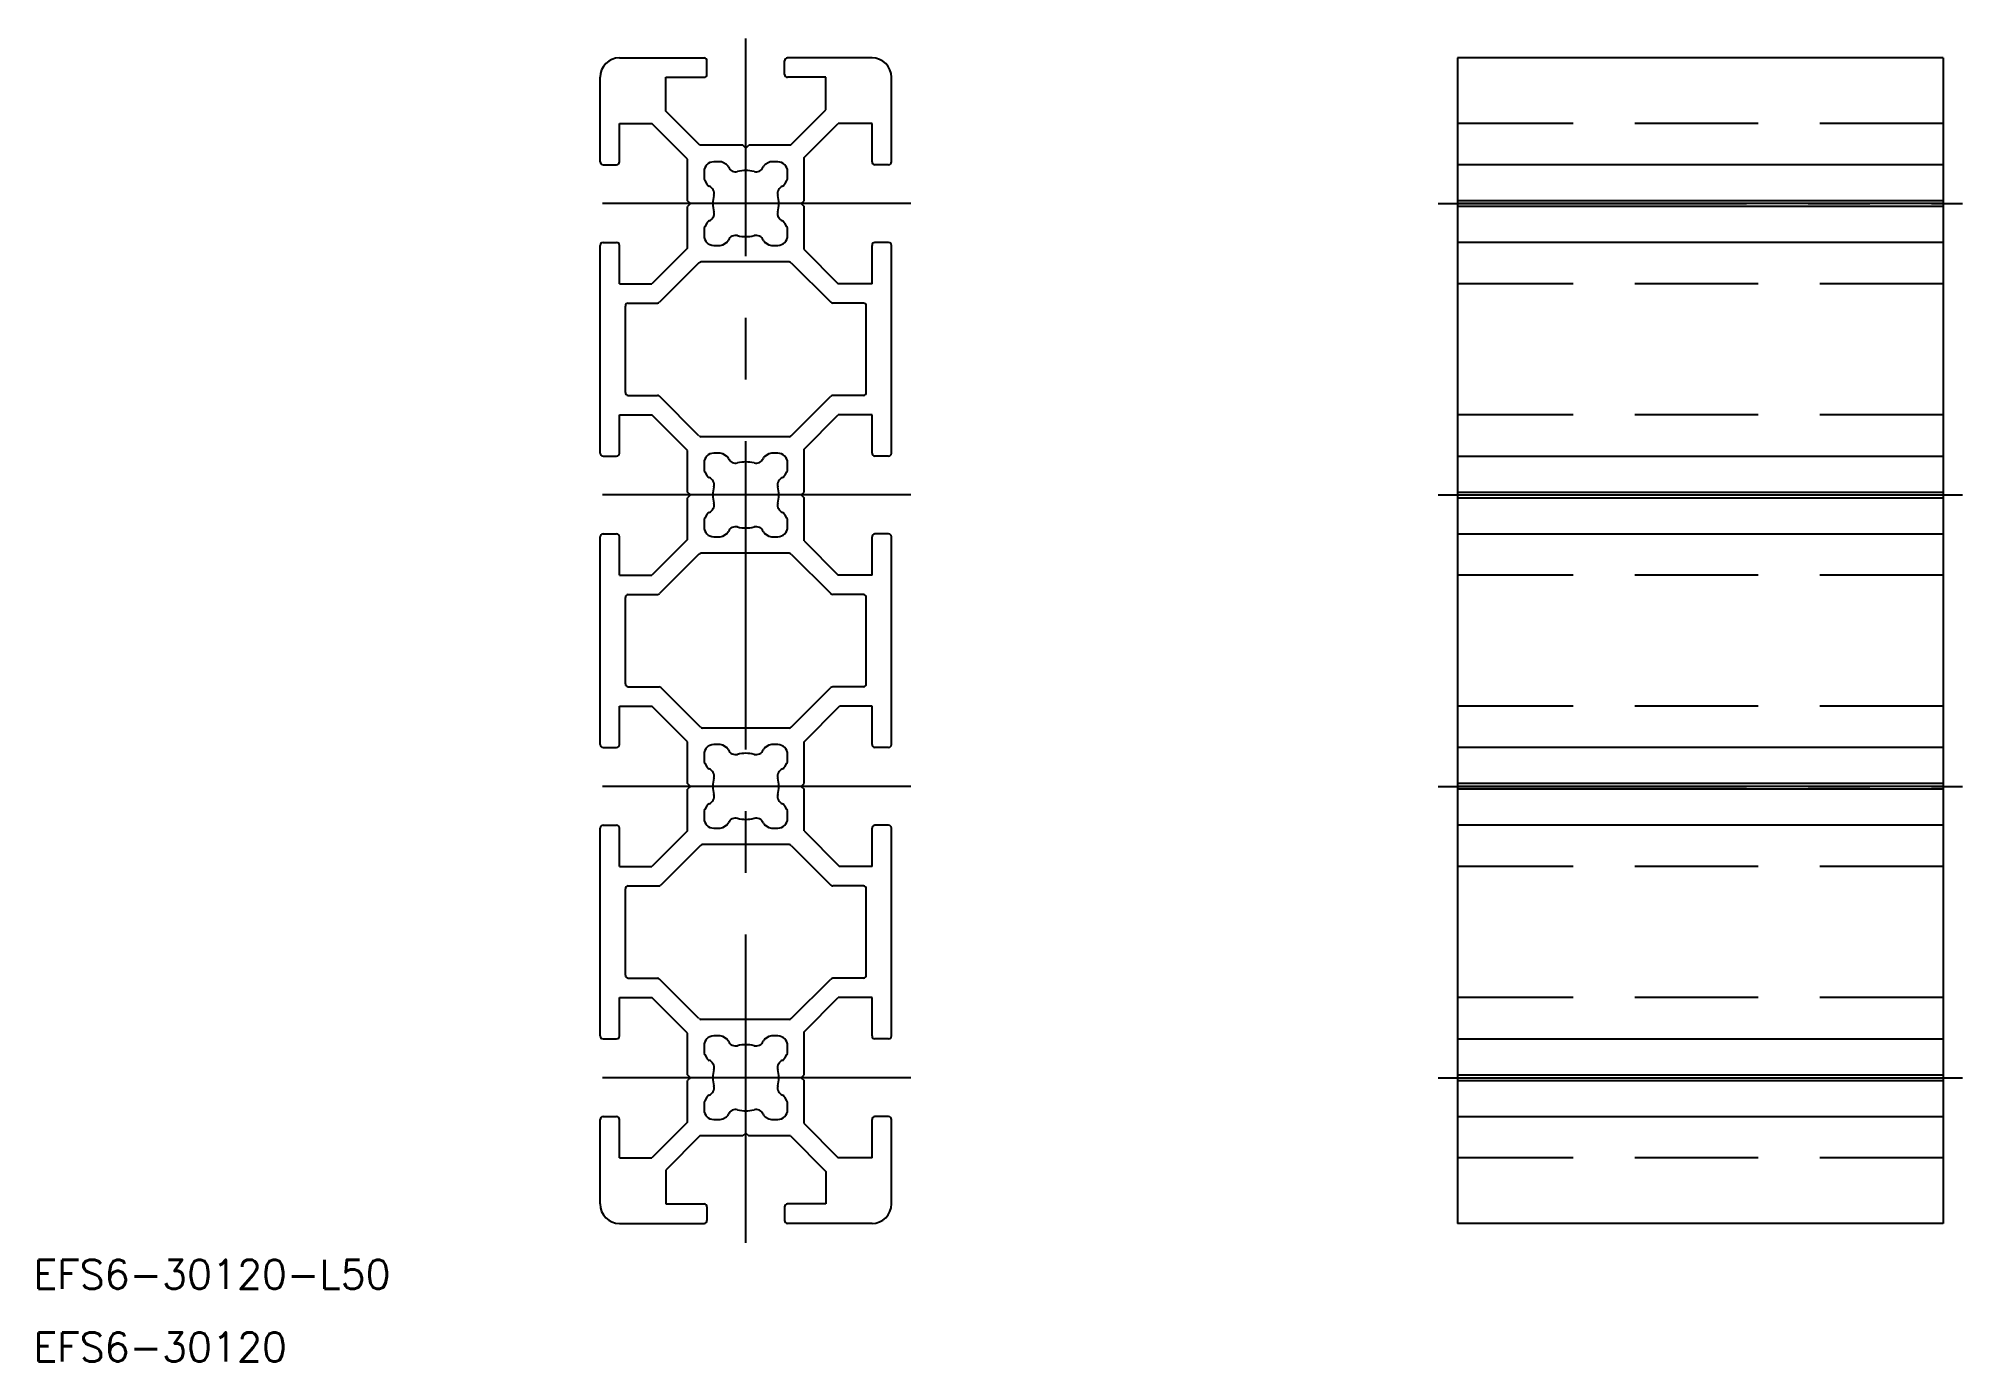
# Model space of a CAD drawing. Extents: x -73 to 125, y -29 to 107.
import ezdxf

# ---------------------------------------------------------------- set-up
doc = ezdxf.new("R2010")
doc.units = 0
doc.linetypes.add('CENTER', pattern=[50.8, 31.75, -6.35, 6.35, -6.35])
doc.linetypes.add('DASHED', pattern=[19.05, 12.7, -6.35])
doc.layers.get('0').update_dxf_attribs({"linetype": 'CONTINUOUS'})
doc.layers.add('CENTER', color=1, linetype='CONTINUOUS')
doc.styles.get("Standard").update_dxf_attribs({"font": 'txt.shx', "height": 3, "bigfont": 'bigfont.shx'})

msp = doc.modelspace()

# ---------------------------------------------------------------- linework, layer by layer
at = {"color": 7, "linetype": 'CONTINUOUS'}
for p, q in [((-13, 105), (-4.3, 105)), ((13, 105), (4.3, 105)), ((123.27, 105), (73.27, 105)), ((73.27, 105), (73.27, -15)), ((123.27, 105), (123.27, -15)), ((-4, 103.3), (-4, 104.7)), ((4, 103.3), (4, 104.7)), ((-15, 94.3), (-15, 103)), ((-8.25, 103), (-4.3, 103)), ((-8.25, 99.52), (-8.25, 103)), ((8.25, 103), (4.3, 103)), ((8.25, 99.66), (8.25, 103)), ((15, 94.3), (15, 103)), ((-4.73, 96), (-8.25, 99.52)), ((4.59, 96), (8.25, 99.66)), ((-13, 98.25), (-9.66, 98.25)), ((-13, 94.3), (-13, 98.25)), ((-6, 94.59), (-9.66, 98.25)), ((6, 94.73), (9.52, 98.25)), ((13, 98.25), (9.52, 98.25)), ((13, 94.3), (13, 98.25)), ((-0.3, 96), (-4.73, 96)), ((0, 95.7), (-0.3, 96)), ((0, 95.7), (0.3, 96)), ((4.59, 96), (0.3, 96)), ((-14.7, 94), (-13.3, 94)), ((-6, 90.3), (-6, 94.59)), ((-4.3, 93.3), (-4.3, 92.63)), ((-2.63, 94.3), (-3.3, 94.3)), ((-2, 94.01), (-2.38, 94.23)), ((2.38, 94.23), (2, 94.01)), ((3.3, 94.3), (2.63, 94.3)), ((4.3, 92.63), (4.3, 93.3)), ((6, 90.3), (6, 94.73)), ((14.7, 94), (13.3, 94)), ((123.27, 94), (73.27, 94)), ((-4.23, 92.38), (-4.01, 92)), ((4.01, 92), (4.23, 92.38)), ((-5.7, 90), (-6, 90.3)), ((-5.7, 90), (-6, 89.7)), ((-6, 85.41), (-6, 89.7)), ((5.7, 90), (6, 90.3)), ((5.7, 90), (6, 89.7)), ((6, 85.27), (6, 89.7)), ((123.27, 90.3), (73.27, 90.3)), ((123.27, 90), (73.27, 90)), ((123.27, 89.7), (73.27, 89.7)), ((-4.3, 87.37), (-4.3, 86.7)), ((-4.01, 88), (-4.23, 87.62)), ((4.23, 87.62), (4.01, 88)), ((4.3, 86.7), (4.3, 87.37)), ((-15, 64.3), (-15, 85.7)), ((-14.7, 86), (-13.3, 86)), ((-13, 81.75), (-13, 85.7)), ((-6, 85.41), (-9.66, 81.75)), ((-3.3, 85.7), (-2.63, 85.7)), ((-2.38, 85.77), (-2, 85.99)), ((2, 85.99), (2.38, 85.77)), ((2.63, 85.7), (3.3, 85.7)), ((6, 85.27), (9.52, 81.75)), ((13, 81.75), (13, 85.7)), ((14.7, 86), (13.3, 86)), ((15, 64.3), (15, 85.7)), ((123.27, 86), (73.27, 86)), ((-4.82, 83.91), (-8.89, 79.84)), ((4.46, 84), (-4.6, 84)), ((4.67, 83.91), (8.75, 79.84)), ((-13, 81.75), (-9.66, 81.75)), ((13, 81.75), (9.52, 81.75)), ((-12.4, 70.55), (-12.4, 79.45)), ((-12.1, 79.75), (-9.1, 79.75)), ((12.1, 79.75), (8.96, 79.75)), ((12.4, 70.55), (12.4, 79.45)), ((-12.1, 70.25), (-9.1, 70.25)), ((-4.82, 66.09), (-8.89, 70.16)), ((4.67, 66.09), (8.75, 70.16)), ((12.1, 70.25), (8.96, 70.25)), ((-13, 68.25), (-9.66, 68.25)), ((-13, 64.3), (-13, 68.25)), ((-6, 64.59), (-9.66, 68.25)), ((6, 64.73), (9.52, 68.25)), ((13, 68.25), (9.52, 68.25)), ((13, 64.3), (13, 68.25)), ((4.46, 66), (-4.6, 66)), ((-14.7, 64), (-13.3, 64)), ((-6, 60.3), (-6, 64.59)), ((-2.63, 64.3), (-3.3, 64.3)), ((-2, 64.01), (-2.38, 64.23)), ((2.38, 64.23), (2, 64.01)), ((3.3, 64.3), (2.63, 64.3)), ((6, 60.3), (6, 64.73)), ((14.7, 64), (13.3, 64)), ((73.27, 64), (123.27, 64)), ((-4.3, 63.3), (-4.3, 62.63)), ((-4.23, 62.38), (-4.01, 62)), ((4.01, 62), (4.23, 62.38)), ((4.3, 62.63), (4.3, 63.3)), ((-5.7, 60), (-6, 60.3)), ((-5.7, 60), (-6, 59.7)), ((-6, 55.41), (-6, 59.7)), ((5.7, 60), (6, 60.3)), ((5.7, 60), (6, 59.7)), ((6, 55.27), (6, 59.7)), ((73.27, 60.3), (123.27, 60.3)), ((73.27, 60), (123.27, 60)), ((73.27, 59.7), (123.27, 59.7)), ((-4.01, 58), (-4.23, 57.62)), ((4.23, 57.62), (4.01, 58)), ((-15, 34.3), (-15, 55.7)), ((-14.7, 56), (-13.3, 56)), ((-13, 51.75), (-13, 55.7)), ((-4.3, 57.37), (-4.3, 56.7)), ((-3.3, 55.7), (-2.63, 55.7)), ((-2.38, 55.77), (-2, 55.99)), ((2, 55.99), (2.38, 55.77)), ((2.63, 55.7), (3.3, 55.7)), ((4.3, 56.7), (4.3, 57.37)), ((13, 51.75), (13, 55.7)), ((14.7, 56), (13.3, 56)), ((15, 34.3), (15, 55.7)), ((73.27, 56), (123.27, 56)), ((-6, 55.41), (-9.66, 51.75)), ((-4.82, 53.91), (-8.89, 49.84)), ((4.46, 54), (-4.6, 54)), ((4.67, 53.91), (8.75, 49.84)), ((6, 55.27), (9.52, 51.75)), ((-13, 51.75), (-9.66, 51.75)), ((13, 51.75), (9.52, 51.75)), ((-12.1, 49.75), (-9.1, 49.75)), ((12.1, 49.75), (8.96, 49.75)), ((-12.4, 40.55), (-12.4, 49.45)), ((12.4, 40.55), (12.4, 49.45)), ((-12.1, 40.25), (-8.96, 40.25)), ((-4.67, 36.09), (-8.75, 40.16)), ((4.67, 36.09), (8.75, 40.16)), ((12.1, 40.25), (8.96, 40.25)), ((-13, 34.3), (-13, 38.25)), ((-13, 38.25), (-9.66, 38.25)), ((-6, 34.59), (-9.66, 38.25)), ((6, 34.59), (9.66, 38.25)), ((13, 38.25), (9.66, 38.25)), ((13, 34.3), (13, 38.25)), ((4.46, 36), (-4.46, 36)), ((-14.7, 34), (-13.3, 34)), ((-6, 30.3), (-6, 34.59)), ((-2.63, 34.3), (-3.3, 34.3)), ((-2, 34.01), (-2.38, 34.23)), ((2.38, 34.23), (2, 34.01)), ((3.3, 34.3), (2.63, 34.3)), ((6, 30.3), (6, 34.59)), ((14.7, 34), (13.3, 34)), ((123.27, 34), (73.27, 34)), ((-4.3, 33.3), (-4.3, 32.63)), ((-4.23, 32.38), (-4.01, 32)), ((4.01, 32), (4.23, 32.38)), ((4.3, 32.63), (4.3, 33.3)), ((-5.7, 30), (-6, 30.3)), ((-5.7, 30), (-6, 29.7)), ((5.7, 30), (6, 30.3)), ((5.7, 30), (6, 29.7)), ((123.27, 30.3), (73.27, 30.3)), ((123.27, 30), (73.27, 30)), ((-6, 25.41), (-6, 29.7)), ((-4.01, 28), (-4.23, 27.62)), ((4.23, 27.62), (4.01, 28)), ((6, 25.41), (6, 29.7)), ((123.27, 29.7), (73.27, 29.7)), ((-14.7, 26), (-13.3, 26)), ((-4.3, 27.37), (-4.3, 26.7)), ((-2.38, 25.77), (-2, 25.99)), ((2, 25.99), (2.38, 25.77)), ((4.3, 26.7), (4.3, 27.37)), ((14.7, 26), (13.3, 26)), ((123.27, 26), (73.27, 26)), ((-15, 4.3), (-15, 25.7)), ((-13, 21.75), (-13, 25.7)), ((-6, 25.41), (-9.66, 21.75)), ((-4.67, 23.91), (-8.75, 19.84)), ((4.46, 24), (-4.46, 24)), ((-3.3, 25.7), (-2.63, 25.7)), ((2.63, 25.7), (3.3, 25.7)), ((4.67, 23.91), (8.75, 19.84)), ((6, 25.41), (9.66, 21.75)), ((13, 21.75), (13, 25.7)), ((15, 4.3), (15, 25.7)), ((-13, 21.75), (-9.66, 21.75)), ((13, 21.75), (9.66, 21.75)), ((-12.4, 10.55), (-12.4, 19.45)), ((-12.1, 19.75), (-8.96, 19.75)), ((12.1, 19.75), (8.96, 19.75)), ((12.4, 10.55), (12.4, 19.45)), ((-12.1, 10.25), (-9.1, 10.25)), ((-4.82, 6.09), (-8.89, 10.16)), ((4.67, 6.09), (8.75, 10.16)), ((12.1, 10.25), (8.96, 10.25)), ((-13, 4.3), (-13, 8.25)), ((-13, 8.25), (-9.66, 8.25)), ((-6, 4.59), (-9.66, 8.25)), ((6, 4.73), (9.52, 8.25)), ((13, 8.25), (9.52, 8.25)), ((13, 4.3), (13, 8.25)), ((4.46, 6), (-4.6, 6)), ((-14.7, 4), (-13.3, 4)), ((-6, 0.3), (-6, 4.59)), ((-2.63, 4.3), (-3.3, 4.3)), ((-2, 4.01), (-2.38, 4.23)), ((2.38, 4.23), (2, 4.01)), ((3.3, 4.3), (2.63, 4.3)), ((6, 0.3), (6, 4.73)), ((14.7, 4), (13.3, 4)), ((73.27, 4), (123.27, 4)), ((-4.3, 3.3), (-4.3, 2.63)), ((-4.23, 2.38), (-4.01, 2)), ((4.01, 2), (4.23, 2.38)), ((4.3, 2.63), (4.3, 3.3)), ((-5.7, 0), (-6, 0.3)), ((-5.7, 0), (-6, -0.3)), ((5.7, 0), (6, 0.3)), ((5.7, 0), (6, -0.3)), ((73.27, 0.3), (123.27, 0.3)), ((73.27, 0), (123.27, 0)), ((-6, -4.59), (-6, -0.3)), ((6, -4.73), (6, -0.3)), ((73.27, -0.3), (123.27, -0.3)), ((-4.3, -2.63), (-4.3, -3.3)), ((-4.01, -2), (-4.23, -2.38)), ((4.23, -2.38), (4.01, -2)), ((4.3, -3.3), (4.3, -2.63)), ((-15, -13), (-15, -4.3)), ((-14.7, -4), (-13.3, -4)), ((-13, -8.25), (-13, -4.3)), ((-6, -4.59), (-9.66, -8.25)), ((-3.3, -4.3), (-2.63, -4.3)), ((-2.38, -4.23), (-2, -4.01)), ((0, -5.7), (-0.3, -6)), ((0, -5.7), (0.3, -6)), ((2, -4.01), (2.38, -4.23)), ((2.63, -4.3), (3.3, -4.3)), ((6, -4.73), (9.52, -8.25)), ((13, -8.25), (13, -4.3)), ((14.7, -4), (13.3, -4)), ((15, -13), (15, -4.3)), ((73.27, -4), (123.27, -4)), ((-4.73, -6), (-8.25, -9.52)), ((-0.3, -6), (-4.73, -6)), ((4.59, -6), (0.3, -6)), ((4.59, -6), (8.25, -9.66)), ((-13, -8.25), (-9.66, -8.25)), ((-8.25, -9.52), (-8.25, -13)), ((8.25, -9.66), (8.25, -13)), ((13, -8.25), (9.52, -8.25)), ((-8.25, -13), (-4.3, -13)), ((-4, -13.3), (-4, -14.7)), ((4, -13.3), (4, -14.7)), ((8.25, -13), (4.3, -13)), ((-13, -15), (-4.3, -15)), ((13, -15), (4.3, -15)), ((123.27, -15), (73.27, -15))]:
    msp.add_line(p, q, dxfattribs=at)
at = {"color": 3, "linetype": 'DASHED'}
for p, q in [((123.27, 98.25), (73.27, 98.25)), ((123.27, 81.75), (73.27, 81.75)), ((123.27, 68.25), (73.27, 68.25)), ((123.27, 51.75), (73.27, 51.75)), ((123.27, 38.25), (73.27, 38.25)), ((123.27, 21.75), (73.27, 21.75)), ((123.27, 8.25), (73.27, 8.25)), ((123.27, -8.25), (73.27, -8.25))]:
    msp.add_line(p, q, dxfattribs=at)
at = {"color": 7, "linetype": 'CONTINUOUS'}
for centre, radius, start, end in [((-13, 103), 2, 90, 180), ((-4.3, 104.7), 0.3, 0, 90), ((4.3, 104.7), 0.3, 90, 180), ((13, 103), 2, 0, 90), ((-4.3, 103.3), 0.3, 270, 0), ((4.3, 103.3), 0.3, 180, 270), ((-14.7, 94.3), 0.3, 180, 270), ((-13.3, 94.3), 0.3, 270, 0), ((-3.3, 93.3), 1, 90, 180), ((-2.63, 93.8), 0.5, 60, 90), ((-2.25, 93.58), 0.5, 22.1166, 60), ((-1.05, 94.07), 0.8, 202.1166, 284.4163), ((0, 90), 3.4, 75.5837, 104.4163), ((1.05, 94.07), 0.8, 255.5837, 337.8834), ((2.25, 93.58), 0.5, 120, 157.8834), ((2.63, 93.8), 0.5, 90, 120), ((3.3, 93.3), 1, 0, 90), ((13.3, 94.3), 0.3, 180, 270), ((14.7, 94.3), 0.3, 270, 0), ((-3.8, 92.63), 0.5, 180, 210), ((-3.58, 92.25), 0.5, 210, 247.8834), ((-4.07, 91.05), 0.8, 345.5837, 67.8834), ((4.07, 91.05), 0.8, 112.1166, 194.4163), ((3.58, 92.25), 0.5, 292.1166, 330), ((3.8, 92.63), 0.5, 330, 0), ((-4.07, 88.95), 0.8, 292.1166, 14.4163), ((0, 90), 3.4, 165.5837, 194.4163), ((4.07, 88.95), 0.8, 165.5837, 247.8834), ((0, 90), 3.4, 345.5837, 14.4163), ((-3.8, 87.37), 0.5, 150, 180), ((-3.58, 87.75), 0.5, 112.1166, 150), ((3.58, 87.75), 0.5, 30, 67.8834), ((3.8, 87.37), 0.5, 0, 30), ((-14.7, 85.7), 0.3, 90, 180), ((-13.3, 85.7), 0.3, 0, 90), ((-3.3, 86.7), 1, 180, 270), ((-2.63, 86.2), 0.5, 270, 300), ((-2.25, 86.42), 0.5, 300, 337.8834), ((-1.05, 85.93), 0.8, 75.5837, 157.8834), ((0, 90), 3.4, 255.5837, 284.4163), ((1.05, 85.93), 0.8, 22.1166, 104.4163), ((2.25, 86.42), 0.5, 202.1166, 240), ((2.63, 86.2), 0.5, 240, 270), ((3.3, 86.7), 1, 270, 360), ((13.3, 85.7), 0.3, 90, 180), ((14.7, 85.7), 0.3, 0, 90), ((-4.6, 83.7), 0.3, 90, 135), ((4.46, 83.7), 0.3, 45, 90), ((-12.1, 79.45), 0.3, 90, 180), ((-9.1, 80.05), 0.3, 270, 315), ((8.96, 80.05), 0.3, 225, 270), ((12.1, 79.45), 0.3, 0, 90), ((-12.1, 70.55), 0.3, 180, 270), ((-9.1, 69.95), 0.3, 45, 90), ((8.96, 69.95), 0.3, 90, 135), ((12.1, 70.55), 0.3, 270, 0), ((-4.6, 66.3), 0.3, 225, 270), ((4.46, 66.3), 0.3, 270, 315), ((-14.7, 64.3), 0.3, 180, 270), ((-13.3, 64.3), 0.3, 270, 0), ((-3.3, 63.3), 1, 90, 180), ((-2.63, 63.8), 0.5, 60, 90), ((-2.25, 63.58), 0.5, 22.1166, 60), ((-1.05, 64.07), 0.8, 202.1166, 284.4163), ((0, 60), 3.4, 75.5837, 104.4163), ((1.05, 64.07), 0.8, 255.5837, 337.8834), ((2.25, 63.58), 0.5, 120, 157.8834), ((2.63, 63.8), 0.5, 90, 120), ((3.3, 63.3), 1, 0, 90), ((13.3, 64.3), 0.3, 180, 270), ((14.7, 64.3), 0.3, 270, 0), ((-3.8, 62.63), 0.5, 180, 210), ((-3.58, 62.25), 0.5, 210, 247.8834), ((-4.07, 61.05), 0.8, 345.5837, 67.8834), ((4.07, 61.05), 0.8, 112.1166, 194.4163), ((3.58, 62.25), 0.5, 292.1166, 330), ((3.8, 62.63), 0.5, 330, 0), ((0, 60), 3.4, 165.5837, 194.4163), ((0, 60), 3.4, 345.5837, 14.4163), ((-3.8, 57.37), 0.5, 150, 180), ((-3.58, 57.75), 0.5, 112.1166, 150), ((-4.07, 58.95), 0.8, 292.1166, 14.4163), ((4.07, 58.95), 0.8, 165.5837, 247.8834), ((3.58, 57.75), 0.5, 30, 67.8834), ((3.8, 57.37), 0.5, 0, 30), ((-14.7, 55.7), 0.3, 90, 180), ((-13.3, 55.7), 0.3, 0, 90), ((-3.3, 56.7), 1, 180, 270), ((-2.63, 56.2), 0.5, 270, 300), ((-2.25, 56.42), 0.5, 300, 337.8834), ((-1.05, 55.93), 0.8, 75.5837, 157.8834), ((0, 60), 3.4, 255.5837, 284.4163), ((1.05, 55.93), 0.8, 22.1166, 104.4163), ((2.25, 56.42), 0.5, 202.1166, 240), ((2.63, 56.2), 0.5, 240, 270), ((3.3, 56.7), 1, 270, 360), ((13.3, 55.7), 0.3, 90, 180), ((14.7, 55.7), 0.3, 0, 90), ((-4.6, 53.7), 0.3, 90, 134.999), ((4.46, 53.7), 0.3, 45, 90), ((-12.1, 49.45), 0.3, 90, 180), ((-9.1, 50.05), 0.3, 270, 314.999), ((8.96, 50.05), 0.3, 225, 270), ((12.1, 49.45), 0.3, 0, 90), ((-12.1, 40.55), 0.3, 180, 270), ((-8.96, 39.95), 0.3, 45, 90), ((8.96, 39.95), 0.3, 90, 135), ((12.1, 40.55), 0.3, 270, 0), ((-4.46, 36.3), 0.3, 225, 270), ((4.46, 36.3), 0.3, 270, 315), ((-14.7, 34.3), 0.3, 180, 270), ((-13.3, 34.3), 0.3, 270, 0), ((-3.3, 33.3), 1, 90, 180), ((-2.63, 33.8), 0.5, 60, 90), ((-2.25, 33.58), 0.5, 22.1166, 60), ((-1.05, 34.07), 0.8, 202.1166, 284.4163), ((1.05, 34.07), 0.8, 255.5837, 337.8834), ((2.25, 33.58), 0.5, 120, 157.8834), ((2.63, 33.8), 0.5, 90, 120), ((3.3, 33.3), 1, 0, 90), ((13.3, 34.3), 0.3, 180, 270), ((14.7, 34.3), 0.3, 270, 0), ((-3.8, 32.63), 0.5, 180, 210), ((-3.58, 32.25), 0.5, 210, 247.8834), ((-4.07, 31.05), 0.8, 345.5837, 67.8834), ((0, 30), 3.4, 75.5837, 104.4163), ((4.07, 31.05), 0.8, 112.1166, 194.4163), ((3.58, 32.25), 0.5, 292.1166, 330), ((3.8, 32.63), 0.5, 330, 0), ((0, 30), 3.4, 165.5837, 194.4163), ((0, 30), 3.4, 345.5837, 14.4163), ((-3.58, 27.75), 0.5, 112.1166, 150), ((-4.07, 28.95), 0.8, 292.1166, 14.4163), ((4.07, 28.95), 0.8, 165.5837, 247.8834), ((3.58, 27.75), 0.5, 30, 67.8834), ((-14.7, 25.7), 0.3, 90, 180), ((-13.3, 25.7), 0.3, 0, 90), ((-3.8, 27.37), 0.5, 150, 180), ((-3.3, 26.7), 1, 180, 270), ((-2.63, 26.2), 0.5, 270, 300), ((-2.25, 26.42), 0.5, 300, 337.8834), ((-1.05, 25.93), 0.8, 75.5837, 157.8834), ((0, 30), 3.4, 255.5837, 284.4163), ((1.05, 25.93), 0.8, 22.1166, 104.4163), ((2.25, 26.42), 0.5, 202.1166, 240), ((2.63, 26.2), 0.5, 240, 270), ((3.3, 26.7), 1, 270, 360), ((3.8, 27.37), 0.5, 0, 30), ((13.3, 25.7), 0.3, 90, 180), ((14.7, 25.7), 0.3, 0, 90), ((-4.46, 23.7), 0.3, 90, 135), ((4.46, 23.7), 0.3, 45, 90), ((-8.96, 20.05), 0.3, 270, 315), ((8.96, 20.05), 0.3, 225, 270), ((-12.1, 19.45), 0.3, 90, 180), ((12.1, 19.45), 0.3, 0, 90), ((-12.1, 10.55), 0.3, 180, 270), ((-9.1, 9.95), 0.3, 45, 90), ((8.96, 9.95), 0.3, 90, 135), ((12.1, 10.55), 0.3, 270, 0), ((-4.6, 6.3), 0.3, 225, 270), ((4.46, 6.3), 0.3, 270, 315), ((-14.7, 4.3), 0.3, 180, 270), ((-13.3, 4.3), 0.3, 270, 0), ((-3.3, 3.3), 1, 90, 180), ((-2.63, 3.8), 0.5, 60, 90), ((-2.25, 3.58), 0.5, 22.1166, 60), ((2.25, 3.58), 0.5, 120, 157.8834), ((2.63, 3.8), 0.5, 90, 120), ((3.3, 3.3), 1, 0, 90), ((13.3, 4.3), 0.3, 180, 270), ((14.7, 4.3), 0.3, 270, 0), ((-3.8, 2.63), 0.5, 180, 210), ((-3.58, 2.25), 0.5, 210, 247.8834), ((-1.05, 4.07), 0.8, 202.1166, 284.4163), ((0, 0), 3.4, 75.5837, 104.4163), ((1.05, 4.07), 0.8, 255.5837, 337.8834), ((3.58, 2.25), 0.5, 292.1166, 330), ((3.8, 2.63), 0.5, 330, 0), ((-4.07, 1.05), 0.8, 345.5837, 67.8834), ((0, 0), 3.4, 165.5837, 194.4163), ((4.07, 1.05), 0.8, 112.1166, 194.4163), ((0, 0), 3.4, 345.5837, 14.4163), ((-3.58, -2.25), 0.5, 112.1166, 150), ((-4.07, -1.05), 0.8, 292.1166, 14.4163), ((4.07, -1.05), 0.8, 165.5837, 247.8834), ((3.58, -2.25), 0.5, 30, 67.8834), ((-3.8, -2.63), 0.5, 150, 180), ((-3.3, -3.3), 1, 180, 270), ((-2.25, -3.58), 0.5, 300, 337.8834), ((-1.05, -4.07), 0.8, 75.5837, 157.8834), ((0, 0), 3.4, 255.5837, 284.4163), ((1.05, -4.07), 0.8, 22.1166, 104.4163), ((2.25, -3.58), 0.5, 202.1166, 240), ((3.3, -3.3), 1, 270, 360), ((3.8, -2.63), 0.5, 0, 30), ((-14.7, -4.3), 0.3, 90, 180), ((-13.3, -4.3), 0.3, 0, 90), ((-2.63, -3.8), 0.5, 270, 300), ((2.63, -3.8), 0.5, 240, 270), ((13.3, -4.3), 0.3, 90, 180), ((14.7, -4.3), 0.3, 0, 90), ((-13, -13), 2, 180, 270), ((-4.3, -13.3), 0.3, 0, 90), ((4.3, -13.3), 0.3, 90, 180), ((13, -13), 2, 270, 0), ((-4.3, -14.7), 0.3, 270, 0), ((4.3, -14.7), 0.3, 180, 270)]:
    msp.add_arc(centre, radius, start, end, dxfattribs=at)
at = {"layer": 'CENTER', "color": 1, "linetype": 'CENTER'}
for p, q in [((0, -17), (0, 107)), ((17, 90), (-17, 90)), ((71.27, 90), (125.27, 90)), ((17, 60), (-17, 60)), ((71.27, 60), (125.27, 60)), ((17, 30), (-17, 30)), ((71.27, 30), (125.27, 30)), ((17, 0), (-17, 0)), ((71.27, 0), (125.27, 0))]:
    msp.add_line(p, q, dxfattribs=at)

# ---------------------------------------------------------------- texts
at = {"color": 7, "linetype": 'CONTINUOUS'}
for s, p in [('EFS6-30120-L50', (-73.34, -21.74)), ('EFS6-30120', (-73.34, -29.22))]:
    msp.add_text(s, height=3, dxfattribs=at).set_placement(p)

doc.saveas('drawing.dxf')
